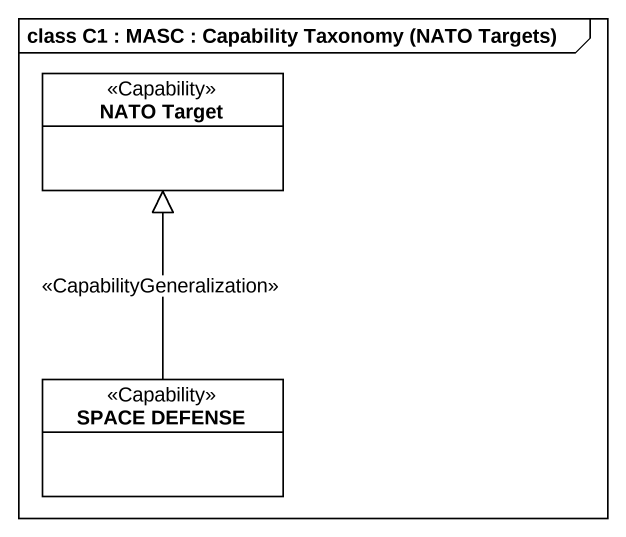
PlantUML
@startuml
mainframe class C1 : MASC : Capability Taxonomy (NATO Targets)
hide circle
hide empty members
class "NATO Target" as NATO_Target <<Capability>>
class "SPACE DEFENSE" as SPACE_DEFENSE <<Capability>>
SPACE_DEFENSE -up-|> NATO_Target : <<CapabilityGeneralization>>
@enduml
